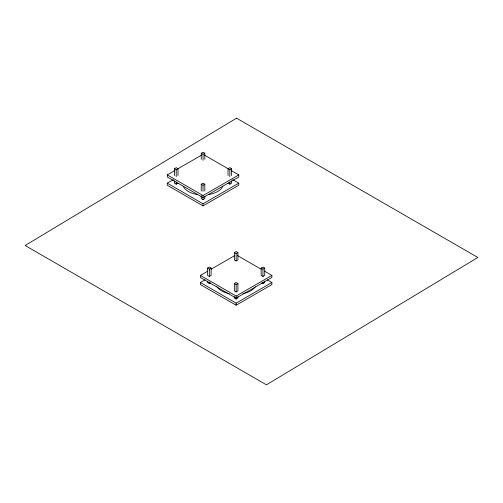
<?xml version="1.0" encoding="UTF-8"?>
<svg xmlns="http://www.w3.org/2000/svg" width="503" height="503" viewBox="0 0 503 503"><rect width="100%" height="100%" fill="white"/><g stroke="black" fill="none" stroke-linecap="round" stroke-linejoin="round"><path stroke-width="0.75" d="M174.428 175.566L174.428 168.725L176.213 167.688L178.005 168.725L178.005 175.566M201.238 159.325L201.238 153.245L203.03 152.214L204.815 153.245L204.815 159.325M231.355 170.63L238.774 174.912L238.774 176.981L203.03 197.616L167.279 176.981L167.279 174.912L174.698 170.63M174.428 168.725L176.213 169.756L201.678 155.056M201.238 153.245L203.03 154.276L204.815 153.245M232.707 179.665L238.774 183.167L238.774 185.236L203.03 205.872L167.279 185.236L167.279 183.167L173.353 179.665M174.428 180.891L174.428 183.167L176.213 184.199L178.005 183.167M201.238 191.046L201.238 184.199L203.03 183.167L204.815 184.199L204.815 191.046M201.238 184.199L203.03 185.236L204.815 184.199M204.375 155.056L229.84 169.756L231.625 168.725L231.625 175.566M167.279 174.912L203.03 195.554L238.774 174.912M201.238 195.61L201.238 198.647L203.03 199.678L204.815 198.647L204.815 196.365M228.048 183.167L229.84 184.199L231.625 183.167L231.625 180.891M167.279 183.167L203.03 203.809L238.774 183.167M207.538 268.061L209.323 267.03L211.109 268.061L211.109 275.411L209.323 276.443L207.538 275.411L207.538 268.061L209.323 269.099L211.109 268.061M234.348 252.588L236.133 251.55L237.919 252.588L237.919 259.932L236.133 260.963L234.348 259.932L234.348 252.588L236.133 253.619L237.919 252.588M264.465 271.123L271.884 275.411L271.884 277.474L236.133 298.109L200.389 277.474L200.389 275.411L207.808 271.123M211.178 269.18L234.788 255.549M267.162 279.787L271.884 282.51L271.884 284.579L236.133 305.214L200.389 284.579L200.389 282.51L205.111 279.787M207.538 281.089L207.538 282.51L209.323 283.541L210.518 282.856M234.348 283.541L236.133 282.51L237.919 283.541L237.919 290.891L236.133 291.922L234.348 290.891L234.348 283.541L236.133 284.572L237.919 283.541M261.158 268.061L262.943 267.03L264.735 268.061L264.735 275.411L262.943 276.443L261.158 275.411L261.158 268.061L262.943 269.099L264.735 268.061M200.389 275.411L236.133 296.047L271.884 275.411M234.348 296.569L234.348 297.99L236.133 299.021L237.919 297.99L237.919 296.569M261.755 282.856L262.943 283.541L264.735 282.51L264.735 281.089M200.389 282.51L236.133 303.152L271.884 282.51M231.625 168.725L229.84 167.688L228.048 168.725L228.048 175.566M237.485 255.549L261.088 269.18M262.943 269.099L262.943 276.443M262.943 282.12L262.943 283.541M236.133 253.619L236.133 260.963M236.133 284.572L236.133 291.922M236.133 296.047L236.133 299.021M236.133 303.152L236.133 305.214M229.84 169.756L229.84 176.597M229.84 181.923L229.84 184.199M209.323 269.099L209.323 276.443M209.323 282.12L209.323 283.541M203.03 154.276L203.03 160.356M203.03 185.236L203.03 191.316M203.03 195.554L203.03 199.678M203.03 203.809L203.03 205.872M176.213 169.756L176.213 176.597M176.213 181.923L176.213 184.199M255.31 286.76A20.535 11.858 0 0 1 242.911 293.702M229.355 293.702A20.535 11.858 0 0 1 216.956 286.76M222.867 186.236A20.535 11.858 0 0 1 208.343 194.623M197.71 194.623A20.535 11.858 0 0 1 183.186 186.236M236.555 118.167L25.15 245.521L266.445 384.833L477.85 257.479L236.555 118.167"/></g></svg>
